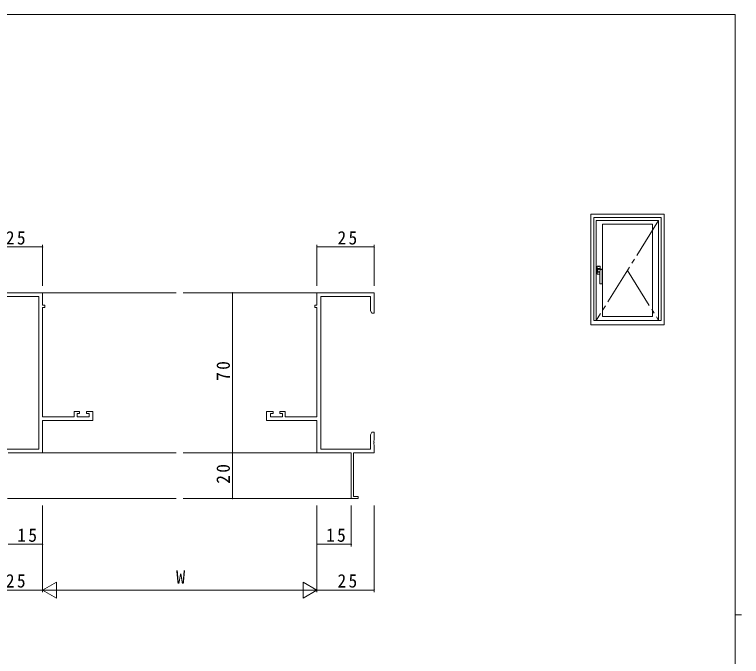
# Model space of a CAD drawing. Units: millimetres, scale not verified. Extents: x -594 to 199, y -420 to 144.
# Drawn here: x -136.2 to 181.6, y -139.3 to 141.4 of the extents above; entities that cross this region are included whole.
import ezdxf
from ezdxf.enums import TextEntityAlignment as Align

# ---------------------------------------------------------------- set-up
doc = ezdxf.new("R2010")
doc.units = ezdxf.units.MM
doc.header["$LTSCALE"] = 2
doc.linetypes.add('CHAIN2', pattern=[12, 9, -1, 1, -1])
for name, color, linetype, lineweight in [('0-1_YKK_ZWAK', 7, 'Continuous', 9), ('0-3_YKK_11', 7, 'Continuous', 9), ('0-4_YKK_12', 2, 'Continuous', 9), ('0-6_YKK_A1', 4, 'Continuous', 9), ('0-7_YKK_D', 6, 'Continuous', 9)]:
    doc.layers.add(name, color=color, linetype=linetype, lineweight=lineweight)
doc.styles.add('ＭＳ ゴシック', font='')
doc.styles.get('ＭＳ ゴシック').set_extended_font_data('MS Gothic')

msp = doc.modelspace()

# ---------------------------------------------------------------- linework, layer by layer
at = {"layer": '0-1_YKK_ZWAK'}
for p, q in [((178.8, 141.4), (-591.2, 141.4)), ((178.8, 141.4), (178.8, -383.6)), ((178.8, -121.1), (181.6, -121.1))]:
    msp.add_line(p, q, dxfattribs=at)
at = {"layer": '0-3_YKK_11'}
for p, q in [((-149.004, 19.754), (-124.004, 19.754)), ((-124.004, 19.754), (-124.004, 14.254)), ((-4.004, 19.754), (-4.004, 14.254)), ((20.996, 19.754), (-4.004, 19.754)), ((20.996, 10.754), (20.996, 19.754)), ((-125.634, 18.124), (-147.374, 18.124)), ((-125.634, -48.616), (-125.634, 18.124)), ((-2.374, 18.124), (19.366, 18.124)), ((-2.374, -48.616), (-2.374, 18.124)), ((19.366, 18.124), (19.366, 11.845)), ((-124.004, 14.254), (-123.004, 14.254)), ((-124.004, 13.254), (-124.004, -34.516)), ((-123.004, 13.254), (-124.004, 13.254)), ((-123.004, 14.254), (-123.004, 13.254)), ((-5.004, 14.254), (-5.004, 13.254)), ((-4.004, 14.254), (-5.004, 14.254)), ((-5.004, 13.254), (-4.004, 13.254)), ((-4.004, 13.254), (-4.004, -34.516)), ((19.366, 11.845), (19.996, 10.754)), ((19.996, 10.754), (20.996, 10.754)), ((-124.004, -34.516), (-110.104, -34.516)), ((-110.104, -32.246), (-107.804, -32.246)), ((-110.104, -34.516), (-110.104, -32.246)), ((-108.904, -33.046), (-108.904, -34.516)), ((-107.804, -33.046), (-108.904, -33.046)), ((-108.904, -34.516), (-103.634, -34.516)), ((-107.804, -32.246), (-107.804, -33.046)), ((-104.804, -32.246), (-102.004, -32.246)), ((-104.804, -33.046), (-104.804, -32.246)), ((-103.634, -33.046), (-104.804, -33.046)), ((-103.634, -34.516), (-103.634, -33.046)), ((-102.004, -32.246), (-102.004, -36.146)), ((-26.004, -32.246), (-26.004, -36.146)), ((-23.204, -32.246), (-26.004, -32.246)), ((-24.374, -33.046), (-23.204, -33.046)), ((-24.374, -34.516), (-24.374, -33.046)), ((-19.104, -34.516), (-24.374, -34.516)), ((-23.204, -33.046), (-23.204, -32.246)), ((-20.204, -32.246), (-20.204, -33.046)), ((-17.904, -32.246), (-20.204, -32.246)), ((-20.204, -33.046), (-19.104, -33.046)), ((-19.104, -33.046), (-19.104, -34.516)), ((-17.904, -34.516), (-17.904, -32.246)), ((-4.004, -34.516), (-17.904, -34.516)), ((-124.004, -36.146), (-124.004, -50.246)), ((-102.004, -36.146), (-124.004, -36.146)), ((-26.004, -36.146), (-4.004, -36.146)), ((-4.004, -36.146), (-4.004, -50.246)), ((19.996, -41.246), (19.366, -42.338)), ((20.996, -41.246), (19.996, -41.246)), ((20.996, -44.788), (20.996, -41.246)), ((19.366, -42.338), (19.366, -48.616)), ((20.876, -44.971), (20.996, -44.788)), ((20.876, -45.521), (20.876, -44.971)), ((20.996, -45.705), (20.876, -45.521)), ((20.876, -45.971), (20.996, -45.788)), ((20.876, -46.521), (20.876, -45.971)), ((20.996, -46.705), (20.876, -46.521)), ((20.996, -45.788), (20.996, -45.705)), ((20.996, -50.246), (20.996, -46.705)), ((-147.374, -48.616), (-125.634, -48.616)), ((-124.004, -50.246), (-139.004, -50.246)), ((-4.004, -50.246), (10.996, -50.246)), ((19.366, -48.616), (-2.374, -48.616)), ((10.996, -50.246), (10.996, -70.246)), ((11.996, -50.246), (20.996, -50.246)), ((11.996, -69.346), (11.996, -50.246)), ((13.996, -69.346), (11.996, -69.346)), ((13.996, -70.246), (13.996, -69.346)), ((10.996, -70.246), (13.996, -70.246))]:
    msp.add_line(p, q, dxfattribs=at)
at = {"layer": '0-4_YKK_12'}
for p, q in [((-124.004, 19.754), (-65.505, 19.754)), ((-4.007, 19.754), (-62.505, 19.754)), ((-124.004, -50.246), (-65.505, -50.246)), ((-4.007, -50.246), (-62.505, -50.246)), ((-139.304, -70.246), (-65.505, -70.246)), ((11.293, -70.246), (-62.505, -70.246))]:
    msp.add_line(p, q, dxfattribs=at)
at = {"layer": '0-6_YKK_A1'}
for p, q in [((115.742, 5.657), (115.742, 54.157)), ((116.992, 7.657), (116.992, 52.657)), ((146.492, 52.657), (116.992, 52.657)), ((118.092, 7.657), (118.092, 51.357)), ((145.392, 51.357), (118.092, 51.357)), ((145.392, 7.657), (145.392, 51.357)), ((146.492, 7.657), (146.492, 52.657)), ((142.642, 49.757), (120.842, 49.757)), ((120.842, 9.407), (120.842, 49.757)), ((142.642, 9.407), (142.642, 49.757)), ((118.442, 31.282), (118.442, 27.882)), ((118.482, 31.254), (118.482, 30.382)), ((118.482, 30.382), (119.802, 30.382)), ((118.487, 30.382), (118.487, 31.252)), ((118.487, 28.782), (118.487, 27.913)), ((119.71, 28.782), (118.487, 28.782)), ((119.792, 31.332), (118.492, 31.332)), ((119.752, 31.304), (118.532, 31.304)), ((118.537, 31.302), (118.942, 31.302)), ((118.942, 31.295), (118.942, 31.302)), ((118.942, 31.295), (119.342, 31.295)), ((119.161, 30.182), (119.178, 30.181)), ((119.342, 31.302), (119.747, 31.302)), ((119.342, 31.302), (119.342, 31.295)), ((119.736, 28.716), (119.778, 29.971)), ((119.742, 23.707), (119.742, 28.666)), ((119.802, 30.382), (119.802, 31.254)), ((119.842, 30.148), (119.842, 31.282)), ((120.642, 23.707), (120.642, 29.952)), ((119.742, 27.832), (118.492, 27.832)), ((119.742, 27.861), (118.532, 27.861)), ((118.537, 27.863), (118.942, 27.863)), ((118.942, 27.869), (118.942, 27.863)), ((118.942, 27.869), (119.342, 27.869)), ((119.342, 27.863), (119.342, 27.869)), ((119.342, 27.863), (119.742, 27.863)), ((120.517, 23.582), (119.867, 23.582)), ((146.492, 7.657), (116.992, 7.657)), ((142.642, 9.407), (120.842, 9.407)), ((147.742, 5.657), (115.742, 5.657))]:
    msp.add_line(p, q, dxfattribs=at)
at = {"layer": '0-6_YKK_A1', "linetype": 'CHAIN2'}
for p, q in [((145.392, 51.357), (118.092, 7.657)), ((131.742, 29.507), (145.392, 7.657))]:
    msp.add_line(p, q, dxfattribs=at)
at = {"layer": '0-6_YKK_A1'}
for points in [[(147.742, 5.657), (147.742, 54.157), (115.742, 54.157)], [(118.482, 27.911), (118.482, 28.782), (119.71, 28.782)], [(119.797, 31.252), (119.797, 30.382), (118.487, 30.382)], [(119.161, 30.182), (119.157, 30.182), (119.153, 30.182), (119.142, 30.182)], [(119.178, 30.181), (119.612, 30.162), (120.035, 30.134)], [(119.52, 28.891), (119.364, 28.893), (119.208, 28.894)], [(119.778, 29.971), (119.501, 29.98), (119.223, 29.986)], [(120.035, 30.134), (120.224, 30.114), (120.374, 30.083)], [(120.374, 30.083), (120.509, 30.042), (120.614, 29.997)]]:
    msp.add_lwpolyline(points, dxfattribs=at)
for centre, radius, start, end in [((118.492, 31.282), 0.05, 90, 180), ((118.532, 31.254), 0.05, 90, 180), ((118.537, 31.252), 0.05, 90, 180), ((119.142, 29.582), 0.6, 90, 233.01491), ((119.212, 29.437), 0.55, 88.94568, 215.93776), ((119.212, 29.444), 0.55, 218.35606, 269.53773), ((119.517, 28.666), 0.225, 0, 89.27151), ((119.747, 31.252), 0.05, 0, 90), ((119.752, 31.254), 0.05, 0, 90), ((120.192, 45.316), 15.392, 268.45461, 271.67538), ((119.792, 31.282), 0.05, 0, 90), ((120.592, 29.952), 0.05, 359.99998, 63.37755), ((118.492, 27.882), 0.05, 180, 270), ((118.532, 27.911), 0.05, 180, 270), ((118.537, 27.913), 0.05, 180, 270), ((119.867, 23.707), 0.125, 180, 270), ((120.517, 23.707), 0.125, 270, 0)]:
    msp.add_arc(centre, radius, start, end, dxfattribs=at)
at = {"layer": '0-7_YKK_D'}
for p, q in [((-149.004, 39.754), (-124.004, 39.754)), ((-124.004, 22.754), (-124.004, 40.754)), ((-4.004, 22.754), (-4.004, 40.754)), ((-4.004, 39.754), (20.996, 39.754)), ((20.996, 22.754), (20.996, 40.754)), ((-16.609, 19.754), (-42.004, 19.754)), ((-41.004, 19.754), (-41.004, -50.246)), ((-16.609, -50.246), (-42.004, -50.246)), ((-16.609, -50.246), (-42.004, -50.246)), ((-41.004, -50.246), (-41.004, -70.246)), ((-16.609, -70.246), (-42.004, -70.246)), ((-124.004, -73.246), (-124.004, -91.246)), ((-124.002, -73.246), (-124.002, -111.246)), ((-124.002, -73.246), (-124.002, -111.246)), ((-4.004, -73.246), (-4.004, -91.246)), ((-4.004, -73.246), (-4.004, -111.246)), ((-4.004, -73.246), (-4.004, -111.246)), ((10.996, -73.246), (10.996, -91.246)), ((20.996, -73.246), (20.996, -111.246)), ((-124.004, -90.246), (-139.004, -90.246)), ((-4.004, -90.246), (10.996, -90.246)), ((-124.002, -110.246), (-117.94, -106.746)), ((-117.94, -113.746), (-117.94, -106.746)), ((-10.067, -106.746), (-10.067, -113.746)), ((-4.004, -110.246), (-10.067, -106.746)), ((-124.002, -110.246), (-149.002, -110.246)), ((-124.002, -110.246), (-111.878, -110.246)), ((-124.002, -110.246), (-117.94, -113.746)), ((-117.002, -110.246), (-11.004, -110.246)), ((-4.004, -110.246), (-16.129, -110.246)), ((-4.004, -110.246), (-10.067, -113.746)), ((-4.004, -110.246), (20.996, -110.246))]:
    msp.add_line(p, q, dxfattribs=at)
for centre, start, end in [((-124.004, 39.754), 0, 180), ((-124.004, 39.754), 180, 0), ((-4.004, 39.754), 0, 180), ((-4.004, 39.754), 180, 0), ((20.996, 39.754), 0, 180), ((20.996, 39.754), 180, 0), ((-41.004, 19.754), 90, 270), ((-41.004, 19.754), 270, 90), ((-41.004, -50.246), 90, 270), ((-41.004, -50.246), 90, 270), ((-41.004, -50.246), 270, 90), ((-41.004, -50.246), 270, 90), ((-41.004, -70.246), 90, 270), ((-41.004, -70.246), 270, 90), ((-124.004, -90.246), 0, 180), ((-124.004, -90.246), 180, 0), ((-4.004, -90.246), 0, 180), ((-4.004, -90.246), 180, 0), ((10.996, -90.246), 0, 180), ((10.996, -90.246), 180, 0), ((20.996, -110.246), 0, 180), ((20.996, -110.246), 180, 0)]:
    msp.add_arc(centre, 0.106, start, end, dxfattribs=at)

# ---------------------------------------------------------------- texts
at = {"layer": '0-7_YKK_D', "color": 7, "style": 'ＭＳ ゴシック'}
msp.add_text('W', height=5.865, dxfattribs=at).set_placement((-65.603, -109.246), align=Align.BOTTOM_LEFT)
at = {"layer": '0-7_YKK_D', "color": 7, "char_height": 5.865, "attachment_point": 7, "style": 'ＭＳ ゴシック'}
for s, insert in [('\\T1.27;\\W0.95;25', (-140.024, 40.754)), ('\\T1.27;\\W0.95;25', (4.976, 40.754)), ('\\T1.27;\\W0.95;15', (-135.024, -89.246)), ('\\T1.27;\\W0.95;15', (-0.024, -89.246)), ('\\T1.27;\\W0.95;25', (-140.022, -109.246)), ('\\T1.27;\\W0.95;25', (4.976, -109.246))]:
    msp.add_mtext(s, dxfattribs=dict(at, insert=insert))
at = {"layer": '0-7_YKK_D', "color": 7, "char_height": 5.865, "attachment_point": 7, "rotation": 90, "style": 'ＭＳ ゴシック'}
for s, insert in [('\\T1.27;\\W0.95;70', (-42.004, -18.766)), ('\\T1.27;\\W0.95;20', (-42.004, -63.766))]:
    msp.add_mtext(s, dxfattribs=dict(at, insert=insert))

doc.saveas('drawing.dxf')
